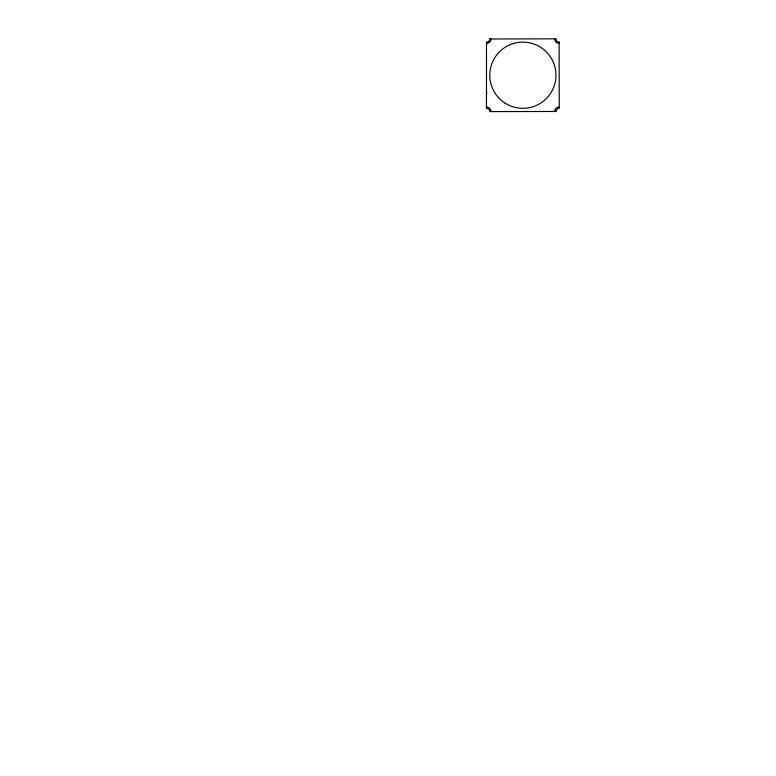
<?xml version="1.0" encoding="UTF-8"?>
<svg xmlns="http://www.w3.org/2000/svg" width="776" height="776" viewBox="0 0 776 776"><rect width="100%" height="100%" fill="white"/><g stroke="black" fill="none" stroke-linecap="round" stroke-linejoin="round"><path stroke-width="1.16" d="M491.101 111.628L491.101 111.579A4.646 4.646 0 0 0 486.697 106.991L486.63 108.33A3.308 3.308 0 0 1 489.772 111.598L555.975 111.463A3.308 3.308 0 0 1 559.244 108.32L559.108 42.117A3.308 3.308 0 0 1 555.965 38.848L489.763 38.984A3.308 3.308 0 0 1 486.494 42.127L486.465 108.33M554.636 38.819L554.636 38.868A4.646 4.646 0 0 0 559.04 43.456L559.283 42.117M489.763 38.819L491.101 39.052A4.646 4.646 0 0 1 486.513 43.456L486.513 43.456M486.465 93.12L486.63 93.12A3.308 3.308 0 0 1 487.047 93.168M555.975 111.628L554.636 111.395A4.646 4.646 0 0 1 559.224 106.991L559.283 106.991M504.555 102.791A33.096 33.096 0 0 0 555.907 77.299A33.096 33.096 0 0 0 508.154 45.58A33.096 33.096 0 0 0 504.555 102.791"/></g></svg>
